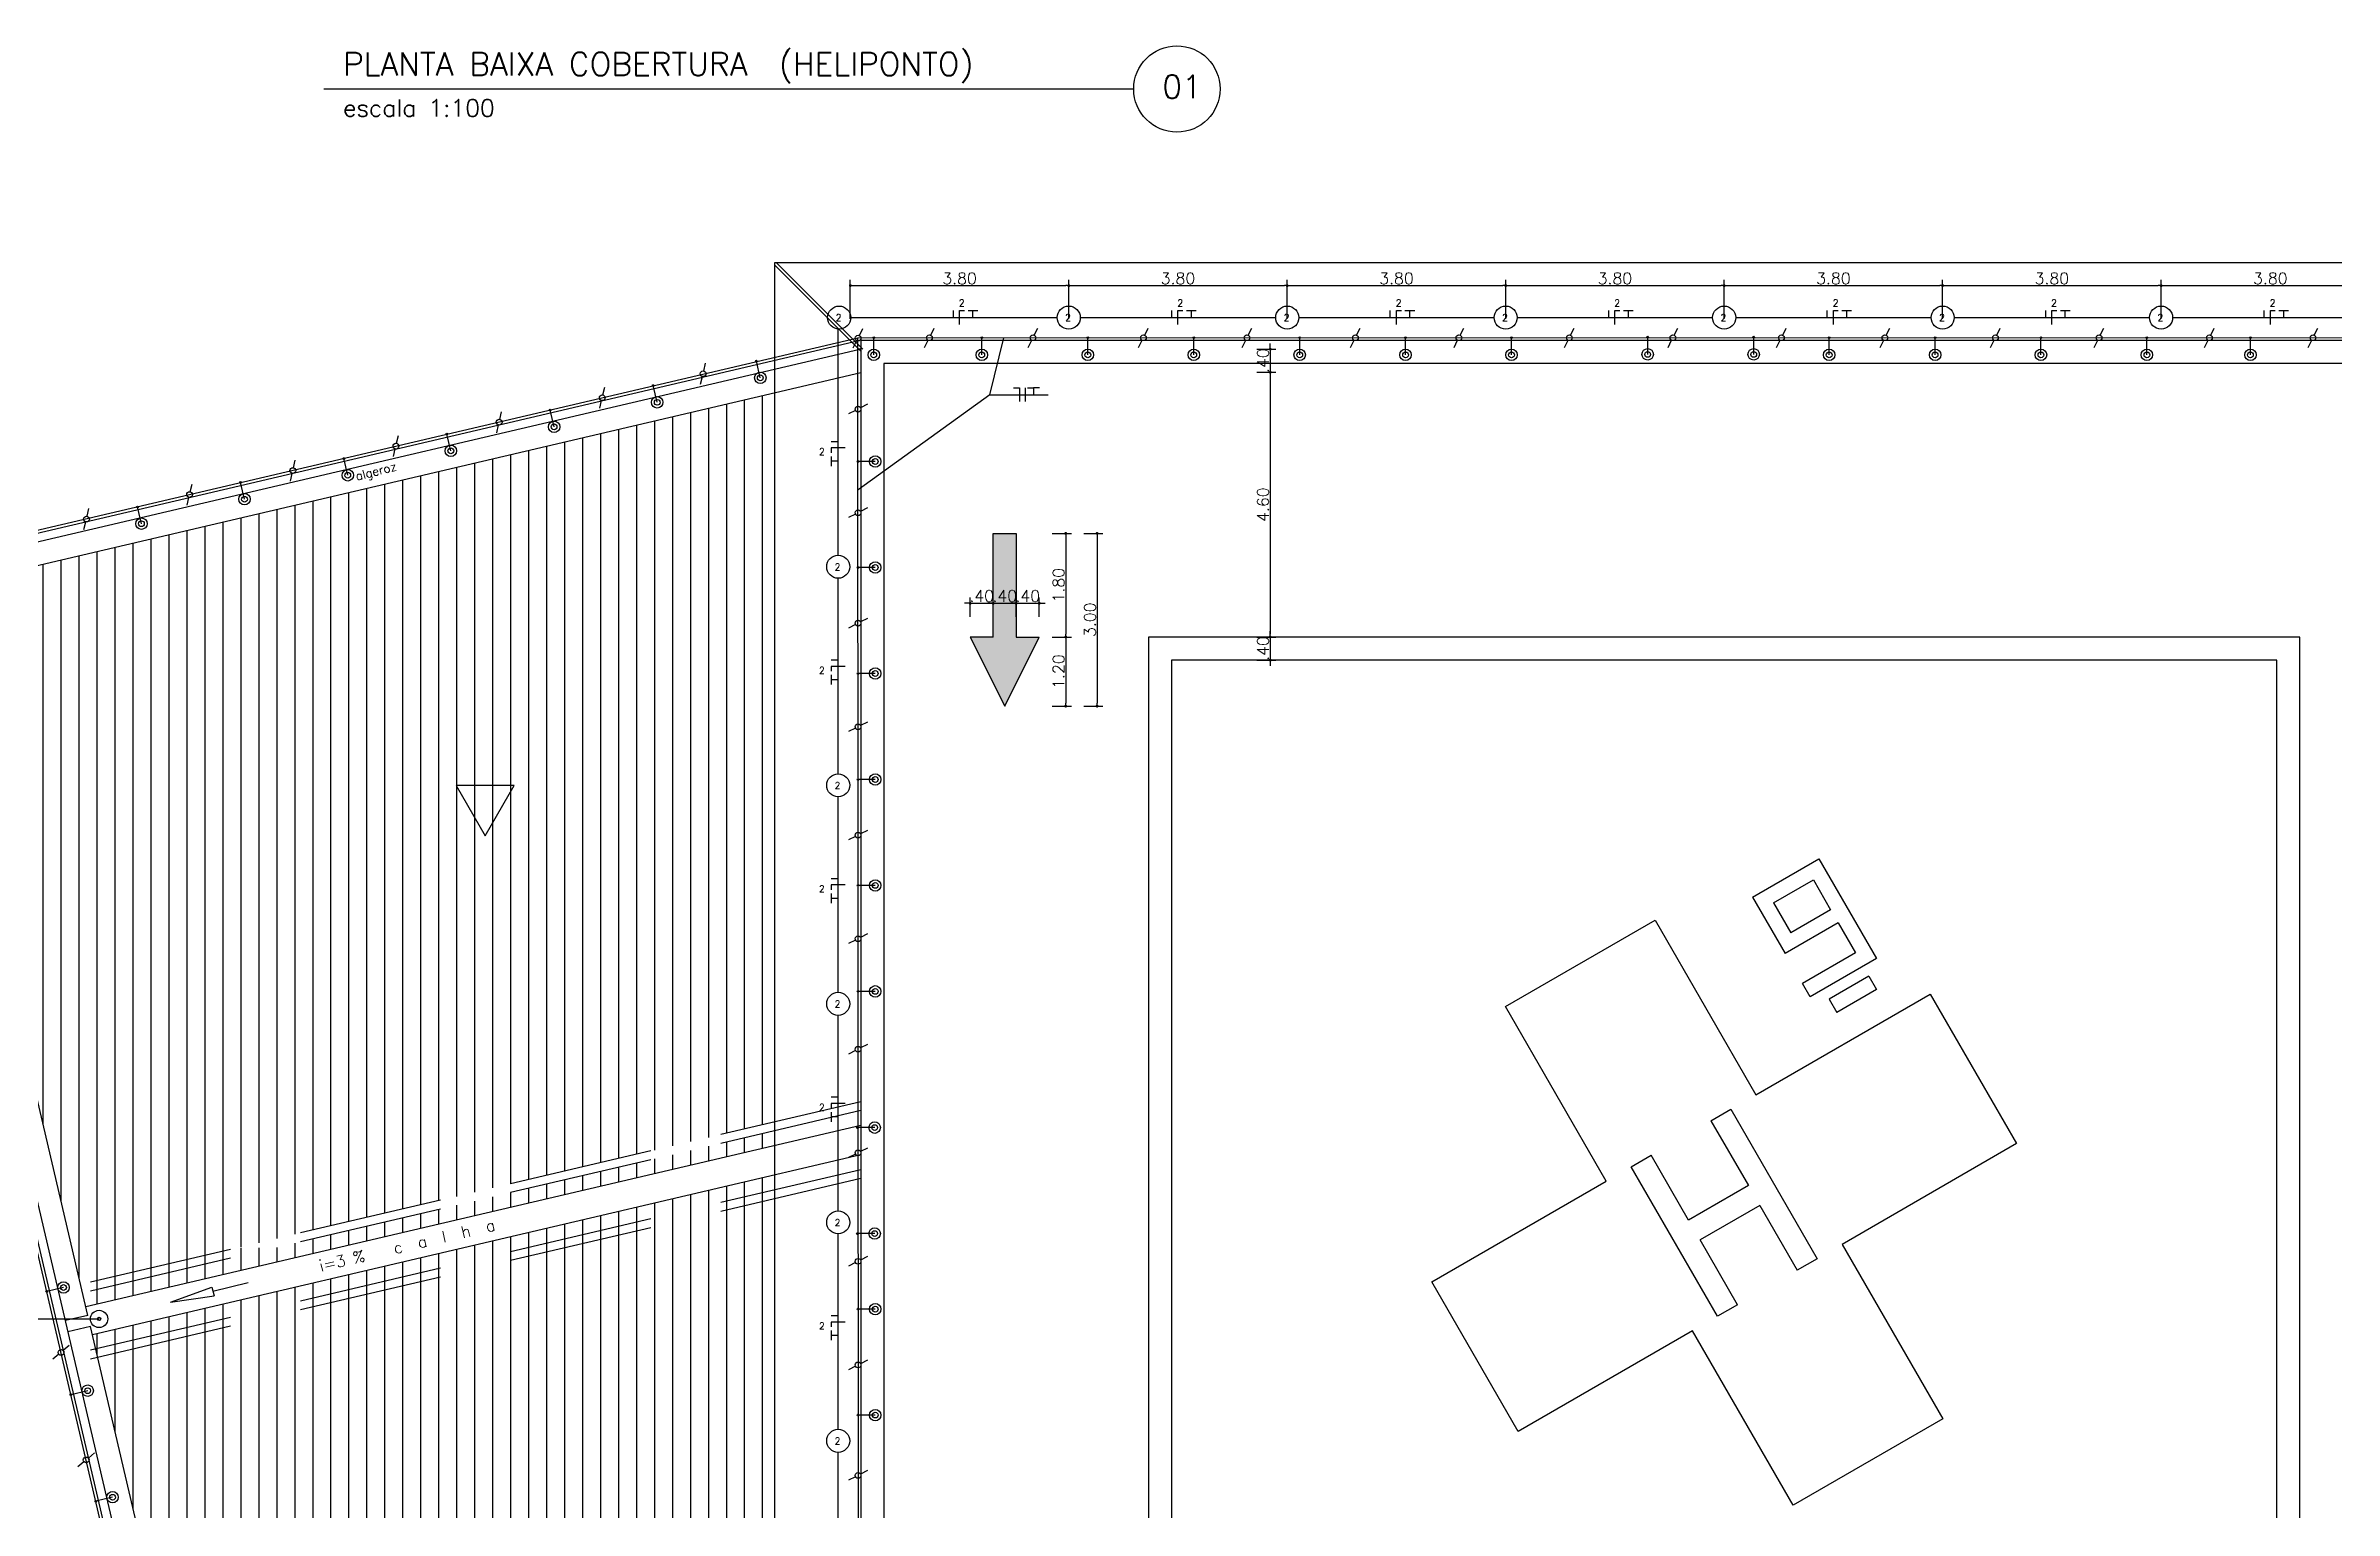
# Model space of a CAD drawing. Header units: millimetres. Extents: x 682 to 1119, y 341 to 434.
# Drawn here: x 819.82 to 859.58, y 356.95 to 382.39 of the extents above; entities that cross this region are included whole.
import ezdxf
from ezdxf.enums import TextEntityAlignment as Align

# ---------------------------------------------------------------- set-up
doc = ezdxf.new("R2010")
doc.units = ezdxf.units.MM
doc.linetypes.add('DASHED', pattern=[0.75, 0.5, -0.25])
for name, color, linetype in [('02', 2, 'Continuous'), ('04', 4, 'Continuous'), ('AR-ALVENARIA_EM_VISTA-001-C', 1, 'Continuous'), ('AR-ALVENARIA_EM_VISTA-002-C', 2, 'Continuous'), ('AR-ALVENARIA_EM_VISTA-004-C', 4, 'Continuous'), ('AR-COBERTURA_EM_VISTA-002-C', 2, 'Continuous'), ('AR-COTAS-001-C', 1, 'Continuous'), ('AR-INDICAÇÕES_GRÁFICAS-002-C', 2, 'Continuous'), ('AR-PISO_EM_PLANTA-001-C', 1, 'Continuous'), ('AR-TEXTOS_ALTURA_3_0MM-003C', 3, 'Continuous'), ('AR-TEXTOS_ALTURA_4_0MM-004-C', 4, 'Continuous'), ('AR-TEXTOS_ALTURA_6_0MM-005-C', 5, 'Continuous'), ('FIAC2', 1, 'Continuous'), ('hatch', 253, 'Continuous'), ('Linha fina', 8, 'Continuous'), ('Pena_1', 1, 'Continuous'), ('PENA_2', 2, 'Continuous'), ('PENA_4', 4, 'Continuous'), ('TEXTO', 2, 'Continuous')]:
    doc.layers.add(name, color=color, linetype=linetype)
for name, color, linetype, lineweight in [('AR-UNIDADE_TEXTO-002', 2, 'Continuous', 20), ('AR-UNIDADE_TEXTO_002', 2, 'Continuous', 20), ('REG60-100', 2, 'Continuous', 20)]:
    doc.layers.add(name, color=color, linetype=linetype, lineweight=lineweight)
doc.styles.add('R80', font='simplex.shx', dxfattribs={"height": 0.1})
doc.styles.add('REGUA60', font='simplex.shx')
doc.styles.add('REGUA80', font='simplex.shx')
doc.styles.add('ROMANS', font='romans')
doc.styles.add('T20', font='simplex.shx', dxfattribs={"height": 0.2})
doc.styles.add('T50', font='simplex.shx', dxfattribs={"height": 0.5})
doc.dimstyles.new('ISO-25_WS', dxfattribs={"dimscale": 0.282828, "dimtxt": 0.8, "dimasz": 2, "dimexe": 0.1, "dimexo": 0.625, "dimgap": 0.325, "dimtad": 1, "dimzin": 4, "dimdsep": 46, "dimtxsty": 'Standard', "dimsah": 1, "dimcen": 2.5, "dimadec": 0, "dimazin": 0, "dimtfac": 1, "dimtdec": 0, "dimtmove": 2, "dimatfit": 3, "dimfxl": 1, "dimtolj": 1, "dimtzin": 0, "dimarcsym": 0})

# ---------------------------------------------------------------- blocks, each defined once
blk = doc.blocks.new('_DOT')
at = {"color": 0, "linetype": 'ByBlock'}
blk.add_line((-0.5, 0), (-1, 0), dxfattribs=at)
at = {"color": 0, "linetype": 'ByBlock', "const_width": 0.5}
blk.add_lwpolyline([(-0.25, 0, 1), (0.25, 0, 1)], format="xyb", close=True, dxfattribs=at)
blk = doc.blocks.new('*D251')
at = {"layer": 'AR-COTAS-001-C', "color": 1, "lineweight": -2}
for p, q in [((835.834, 372.706), (835.784, 372.706)), ((835.884, 372.472), (835.884, 372.806)), ((835.884, 372.706), (836.284, 372.706)), ((836.284, 372.472), (836.284, 372.806)), ((836.334, 372.706), (836.384, 372.706))]:
    blk.add_line(p, q, dxfattribs=at)
at = {"layer": 'DEFPOINTS', "color": 0}
for p in [(836.284, 372.706), (835.884, 372.372), (836.284, 372.372)]:
    blk.add_point(p, dxfattribs=at)
at = {"layer": 'AR-COTAS-001-C', "color": 1, "lineweight": -2, "xscale": 0.05, "yscale": 0.05, "zscale": 0.05}
blk.add_blockref('_DOT', (835.884, 372.706), dxfattribs=at)
at = {"layer": 'AR-COTAS-001-C', "color": 1, "lineweight": -2, "xscale": 0.05, "yscale": 0.05, "zscale": 0.05, "rotation": 180}
blk.add_blockref('_DOT', (836.284, 372.706), dxfattribs=at)
at = {"layer": 'AR-COTAS-001-C', "color": 3, "insert": (836.084, 372.831), "char_height": 0.2, "attachment_point": 5, "style": 'ROMANS'}
blk.add_mtext('\\A1;.40', dxfattribs=at)
blk = doc.blocks.new('*D252')
at = {"layer": 'AR-COTAS-001-C', "color": 1, "lineweight": -2}
for p, q in [((836.234, 372.706), (836.184, 372.706)), ((836.284, 372.472), (836.284, 372.806)), ((836.284, 372.706), (836.684, 372.706)), ((836.684, 372.472), (836.684, 372.806)), ((836.734, 372.706), (836.784, 372.706))]:
    blk.add_line(p, q, dxfattribs=at)
at = {"layer": 'DEFPOINTS', "color": 0}
for p in [(836.684, 372.706), (836.284, 372.372), (836.684, 372.372)]:
    blk.add_point(p, dxfattribs=at)
at = {"layer": 'AR-COTAS-001-C', "color": 1, "lineweight": -2, "xscale": 0.05, "yscale": 0.05, "zscale": 0.05}
blk.add_blockref('_DOT', (836.284, 372.706), dxfattribs=at)
at = {"layer": 'AR-COTAS-001-C', "color": 1, "lineweight": -2, "xscale": 0.05, "yscale": 0.05, "zscale": 0.05, "rotation": 180}
blk.add_blockref('_DOT', (836.684, 372.706), dxfattribs=at)
at = {"layer": 'AR-COTAS-001-C', "color": 3, "insert": (836.484, 372.831), "char_height": 0.2, "attachment_point": 5, "style": 'ROMANS'}
blk.add_mtext('\\A1;.40', dxfattribs=at)
blk = doc.blocks.new('*D253')
at = {"layer": 'AR-COTAS-001-C', "color": 1, "lineweight": -2}
for p, q in [((833.801, 377.648), (833.801, 378.323)), ((833.851, 378.223), (837.546, 378.223)), ((837.596, 377.648), (837.596, 378.323))]:
    blk.add_line(p, q, dxfattribs=at)
at = {"layer": 'DEFPOINTS', "color": 0}
for p in [(837.596, 378.223), (833.801, 377.548), (837.596, 377.548)]:
    blk.add_point(p, dxfattribs=at)
at = {"layer": 'AR-COTAS-001-C', "color": 1, "lineweight": -2, "xscale": 0.05, "yscale": 0.05, "zscale": 0.05, "rotation": 180}
blk.add_blockref('_DOT', (833.801, 378.223), dxfattribs=at)
at = {"layer": 'AR-COTAS-001-C', "color": 1, "lineweight": -2, "xscale": 0.05, "yscale": 0.05, "zscale": 0.05}
blk.add_blockref('_DOT', (837.596, 378.223), dxfattribs=at)
at = {"layer": 'AR-COTAS-001-C', "color": 3, "insert": (835.699, 378.348), "char_height": 0.2, "attachment_point": 5, "style": 'ROMANS'}
blk.add_mtext('\\A1;3.80', dxfattribs=at)
blk = doc.blocks.new('INDUNI1')
at = {"color": 0, "style": 'REGUA80', "flags": 8}
blk.add_attdef('NOME2', text='', height=1.8, dxfattribs=at).set_placement((0, -3.53), align=Align.CENTER)
at = {"layer": 'AR-UNIDADE_TEXTO_002', "style": 'REGUA60', "width": 1.2}
blk.add_attdef('AREA', text='', height=1.2, dxfattribs=at).set_placement((0, -5.8), align=Align.CENTER)
at = {"layer": 'AR-UNIDADE_TEXTO_002', "style": 'REGUA60', "width": 1.2, "flags": 8}
for tag, p in [('REVPAR', (0, -9.97)), ('PISO', (0, -7.94)), ('PEDIR', (0, -12.07))]:
    blk.add_attdef(tag, text='', height=1.2, dxfattribs=at).set_placement(p, align=Align.CENTER)
at = {"layer": 'REG60-100', "color": 0, "style": 'REGUA80', "flags": 8}
blk.add_attdef('NOME1', text='', height=1.8, dxfattribs=at).set_placement((0, -0.55), align=Align.CENTER)
blk = doc.blocks.new('*D260')
at = {"layer": 'AR-COTAS-001-C', "color": 1, "lineweight": -2}
for p, q in [((852.78, 377.648), (852.78, 378.323)), ((852.83, 378.223), (856.526, 378.223)), ((856.576, 377.748), (856.576, 378.323))]:
    blk.add_line(p, q, dxfattribs=at)
at = {"layer": 'DEFPOINTS', "color": 0}
for p in [(856.576, 378.223), (852.78, 377.548), (856.576, 377.648)]:
    blk.add_point(p, dxfattribs=at)
at = {"layer": 'AR-COTAS-001-C', "color": 1, "lineweight": -2, "xscale": 0.05, "yscale": 0.05, "zscale": 0.05, "rotation": 180}
blk.add_blockref('_DOT', (852.78, 378.223), dxfattribs=at)
at = {"layer": 'AR-COTAS-001-C', "color": 1, "lineweight": -2, "xscale": 0.05, "yscale": 0.05, "zscale": 0.05}
blk.add_blockref('_DOT', (856.576, 378.223), dxfattribs=at)
at = {"layer": 'AR-COTAS-001-C', "color": 3, "insert": (854.678, 378.348), "char_height": 0.2, "attachment_point": 5, "style": 'ROMANS'}
blk.add_mtext('\\A1;3.80', dxfattribs=at)
blk = doc.blocks.new('*D262')
at = {"layer": 'AR-COTAS-001-C', "color": 1, "lineweight": -2}
for p, q in [((837.856, 373.919), (838.189, 373.919)), ((838.089, 373.869), (838.089, 370.969)), ((837.856, 370.919), (838.189, 370.919))]:
    blk.add_line(p, q, dxfattribs=at)
at = {"layer": 'DEFPOINTS', "color": 0}
for p in [(837.756, 373.919), (837.756, 370.919), (838.089, 370.919)]:
    blk.add_point(p, dxfattribs=at)
at = {"layer": 'AR-COTAS-001-C', "color": 1, "lineweight": -2, "xscale": 0.05, "yscale": 0.05, "zscale": 0.05}
for p, rotation in [((838.089, 373.919), 90), ((838.089, 370.919), 270)]:
    blk.add_blockref('_DOT', p, dxfattribs=dict(at, rotation=rotation))
at = {"layer": 'AR-COTAS-001-C', "color": 3, "insert": (837.964, 372.419), "char_height": 0.2, "attachment_point": 5, "rotation": 90, "style": 'ROMANS'}
blk.add_mtext('\\A1;3.00', dxfattribs=at)
blk = doc.blocks.new('*D263')
at = {"layer": 'AR-COTAS-001-C', "color": 1, "lineweight": -2}
for p, q in [((837.31, 373.919), (837.644, 373.919)), ((837.544, 373.869), (837.544, 372.169)), ((837.31, 372.119), (837.644, 372.119))]:
    blk.add_line(p, q, dxfattribs=at)
at = {"layer": 'DEFPOINTS', "color": 0}
for p in [(837.21, 373.919), (837.21, 372.119), (837.544, 372.119)]:
    blk.add_point(p, dxfattribs=at)
at = {"layer": 'AR-COTAS-001-C', "color": 1, "lineweight": -2, "xscale": 0.05, "yscale": 0.05, "zscale": 0.05}
for p, rotation in [((837.544, 373.919), 90), ((837.544, 372.119), 270)]:
    blk.add_blockref('_DOT', p, dxfattribs=dict(at, rotation=rotation))
at = {"layer": 'AR-COTAS-001-C', "color": 3, "insert": (837.419, 373.019), "char_height": 0.2, "attachment_point": 5, "rotation": 90, "style": 'ROMANS'}
blk.add_mtext('\\A1;1.80', dxfattribs=at)
blk = doc.blocks.new('*D266')
at = {"layer": 'AR-COTAS-001-C', "color": 1, "lineweight": -2}
for p, q in [((836.634, 372.706), (836.584, 372.706)), ((836.684, 372.472), (836.684, 372.806)), ((836.684, 372.706), (837.084, 372.706)), ((837.084, 372.472), (837.084, 372.806)), ((837.134, 372.706), (837.184, 372.706))]:
    blk.add_line(p, q, dxfattribs=at)
at = {"layer": 'DEFPOINTS', "color": 0}
for p in [(837.084, 372.706), (836.684, 372.372), (837.084, 372.372)]:
    blk.add_point(p, dxfattribs=at)
at = {"layer": 'AR-COTAS-001-C', "color": 1, "lineweight": -2, "xscale": 0.05, "yscale": 0.05, "zscale": 0.05}
blk.add_blockref('_DOT', (836.684, 372.706), dxfattribs=at)
at = {"layer": 'AR-COTAS-001-C', "color": 1, "lineweight": -2, "xscale": 0.05, "yscale": 0.05, "zscale": 0.05, "rotation": 180}
blk.add_blockref('_DOT', (837.084, 372.706), dxfattribs=at)
at = {"layer": 'AR-COTAS-001-C', "color": 3, "insert": (836.884, 372.831), "char_height": 0.2, "attachment_point": 5, "style": 'ROMANS'}
blk.add_mtext('\\A1;.40', dxfattribs=at)
blk = doc.blocks.new('*D261')
at = {"layer": 'AR-COTAS-001-C', "color": 1, "lineweight": -2}
for p, q in [((840.863, 376.719), (841.197, 376.719)), ((841.097, 376.669), (841.097, 372.169)), ((840.863, 372.119), (841.197, 372.119))]:
    blk.add_line(p, q, dxfattribs=at)
at = {"layer": 'DEFPOINTS', "color": 0}
for p in [(840.763, 376.719), (840.763, 372.119), (841.097, 372.119)]:
    blk.add_point(p, dxfattribs=at)
at = {"layer": 'AR-COTAS-001-C', "color": 1, "lineweight": -2, "xscale": 0.05, "yscale": 0.05, "zscale": 0.05}
for p, rotation in [((841.097, 376.719), 90), ((841.097, 372.119), 270)]:
    blk.add_blockref('_DOT', p, dxfattribs=dict(at, rotation=rotation))
at = {"layer": 'AR-COTAS-001-C', "color": 3, "insert": (840.972, 374.419), "char_height": 0.2, "attachment_point": 5, "rotation": 90, "style": 'ROMANS'}
blk.add_mtext('\\A1;4.60', dxfattribs=at)
blk = doc.blocks.new('*D264')
at = {"layer": 'AR-COTAS-001-C', "color": 1, "lineweight": -2}
for p, q in [((841.097, 372.169), (841.097, 372.219)), ((840.863, 372.119), (841.197, 372.119)), ((841.097, 372.119), (841.097, 371.719)), ((840.863, 371.719), (841.197, 371.719)), ((841.097, 371.669), (841.097, 371.619))]:
    blk.add_line(p, q, dxfattribs=at)
at = {"layer": 'DEFPOINTS', "color": 0}
for p in [(840.763, 372.119), (840.763, 371.719), (841.097, 371.719)]:
    blk.add_point(p, dxfattribs=at)
at = {"layer": 'AR-COTAS-001-C', "color": 1, "lineweight": -2, "xscale": 0.05, "yscale": 0.05, "zscale": 0.05}
for p, rotation in [((841.097, 372.119), 270), ((841.097, 371.719), 90)]:
    blk.add_blockref('_DOT', p, dxfattribs=dict(at, rotation=rotation))
at = {"layer": 'AR-COTAS-001-C', "color": 3, "insert": (840.972, 371.919), "char_height": 0.2, "attachment_point": 5, "rotation": 90, "style": 'ROMANS'}
blk.add_mtext('\\A1;.40', dxfattribs=at)
blk = doc.blocks.new('*D265')
at = {"layer": 'AR-COTAS-001-C', "color": 1, "lineweight": -2}
for p, q in [((837.31, 372.119), (837.644, 372.119)), ((837.544, 372.069), (837.544, 370.969)), ((837.31, 370.919), (837.644, 370.919))]:
    blk.add_line(p, q, dxfattribs=at)
at = {"layer": 'DEFPOINTS', "color": 0}
for p in [(837.21, 372.119), (837.21, 370.919), (837.544, 370.919)]:
    blk.add_point(p, dxfattribs=at)
at = {"layer": 'AR-COTAS-001-C', "color": 1, "lineweight": -2, "xscale": 0.05, "yscale": 0.05, "zscale": 0.05}
for p, rotation in [((837.544, 372.119), 90), ((837.544, 370.919), 270)]:
    blk.add_blockref('_DOT', p, dxfattribs=dict(at, rotation=rotation))
at = {"layer": 'AR-COTAS-001-C', "color": 3, "insert": (837.419, 371.519), "char_height": 0.2, "attachment_point": 5, "rotation": 90, "style": 'ROMANS'}
blk.add_mtext('\\A1;1.20', dxfattribs=at)
blk = doc.blocks.new('*D267')
at = {"layer": 'AR-COTAS-001-C', "color": 1, "lineweight": -2}
for p, q in [((841.392, 377.648), (841.392, 378.323)), ((841.442, 378.223), (845.138, 378.223)), ((845.188, 377.648), (845.188, 378.323))]:
    blk.add_line(p, q, dxfattribs=at)
at = {"layer": 'DEFPOINTS', "color": 0}
for p in [(845.188, 378.223), (841.392, 377.548), (845.188, 377.548)]:
    blk.add_point(p, dxfattribs=at)
at = {"layer": 'AR-COTAS-001-C', "color": 1, "lineweight": -2, "xscale": 0.05, "yscale": 0.05, "zscale": 0.05, "rotation": 180}
blk.add_blockref('_DOT', (841.392, 378.223), dxfattribs=at)
at = {"layer": 'AR-COTAS-001-C', "color": 1, "lineweight": -2, "xscale": 0.05, "yscale": 0.05, "zscale": 0.05}
blk.add_blockref('_DOT', (845.188, 378.223), dxfattribs=at)
at = {"layer": 'AR-COTAS-001-C', "color": 3, "insert": (843.29, 378.348), "char_height": 0.2, "attachment_point": 5, "style": 'ROMANS'}
blk.add_mtext('\\A1;3.80', dxfattribs=at)
blk = doc.blocks.new('*D268')
at = {"layer": 'AR-COTAS-001-C', "color": 1, "lineweight": -2}
for p, q in [((840.863, 377.119), (841.197, 377.119)), ((841.097, 377.169), (841.097, 377.219)), ((841.097, 377.119), (841.097, 376.719)), ((840.863, 376.719), (841.197, 376.719)), ((841.097, 376.669), (841.097, 376.619))]:
    blk.add_line(p, q, dxfattribs=at)
at = {"layer": 'DEFPOINTS', "color": 0}
for p in [(840.763, 377.119), (840.763, 376.719), (841.097, 376.719)]:
    blk.add_point(p, dxfattribs=at)
at = {"layer": 'AR-COTAS-001-C', "color": 1, "lineweight": -2, "xscale": 0.05, "yscale": 0.05, "zscale": 0.05}
for p, rotation in [((841.097, 377.119), 270), ((841.097, 376.719), 90)]:
    blk.add_blockref('_DOT', p, dxfattribs=dict(at, rotation=rotation))
at = {"layer": 'AR-COTAS-001-C', "color": 3, "insert": (840.972, 376.919), "char_height": 0.2, "attachment_point": 5, "rotation": 90, "style": 'ROMANS'}
blk.add_mtext('\\A1;.40', dxfattribs=at)
blk = doc.blocks.new('*D269')
at = {"layer": 'AR-COTAS-001-C', "color": 1, "lineweight": -2}
for p, q in [((837.596, 377.648), (837.596, 378.323)), ((837.646, 378.223), (841.342, 378.223)), ((841.392, 377.648), (841.392, 378.323))]:
    blk.add_line(p, q, dxfattribs=at)
at = {"layer": 'DEFPOINTS', "color": 0}
for p in [(841.392, 378.223), (837.596, 377.548), (841.392, 377.548)]:
    blk.add_point(p, dxfattribs=at)
at = {"layer": 'AR-COTAS-001-C', "color": 1, "lineweight": -2, "xscale": 0.05, "yscale": 0.05, "zscale": 0.05, "rotation": 180}
blk.add_blockref('_DOT', (837.596, 378.223), dxfattribs=at)
at = {"layer": 'AR-COTAS-001-C', "color": 1, "lineweight": -2, "xscale": 0.05, "yscale": 0.05, "zscale": 0.05}
blk.add_blockref('_DOT', (841.392, 378.223), dxfattribs=at)
at = {"layer": 'AR-COTAS-001-C', "color": 3, "insert": (839.494, 378.348), "char_height": 0.2, "attachment_point": 5, "style": 'ROMANS'}
blk.add_mtext('\\A1;3.80', dxfattribs=at)
blk = doc.blocks.new('*D270')
at = {"layer": 'AR-COTAS-001-C', "color": 1, "lineweight": -2}
for p, q in [((848.984, 377.648), (848.984, 378.323)), ((849.034, 378.223), (852.73, 378.223)), ((852.78, 377.648), (852.78, 378.323))]:
    blk.add_line(p, q, dxfattribs=at)
at = {"layer": 'DEFPOINTS', "color": 0}
for p in [(852.78, 378.223), (848.984, 377.548), (852.78, 377.548)]:
    blk.add_point(p, dxfattribs=at)
at = {"layer": 'AR-COTAS-001-C', "color": 1, "lineweight": -2, "xscale": 0.05, "yscale": 0.05, "zscale": 0.05, "rotation": 180}
blk.add_blockref('_DOT', (848.984, 378.223), dxfattribs=at)
at = {"layer": 'AR-COTAS-001-C', "color": 1, "lineweight": -2, "xscale": 0.05, "yscale": 0.05, "zscale": 0.05}
blk.add_blockref('_DOT', (852.78, 378.223), dxfattribs=at)
at = {"layer": 'AR-COTAS-001-C', "color": 3, "insert": (850.882, 378.348), "char_height": 0.2, "attachment_point": 5, "style": 'ROMANS'}
blk.add_mtext('\\A1;3.80', dxfattribs=at)
blk = doc.blocks.new('*D271')
at = {"layer": 'AR-COTAS-001-C', "color": 1, "lineweight": -2}
for p, q in [((845.188, 377.648), (845.188, 378.323)), ((845.238, 378.223), (848.934, 378.223)), ((848.984, 377.648), (848.984, 378.323))]:
    blk.add_line(p, q, dxfattribs=at)
at = {"layer": 'DEFPOINTS', "color": 0}
for p in [(848.984, 378.223), (845.188, 377.548), (848.984, 377.548)]:
    blk.add_point(p, dxfattribs=at)
at = {"layer": 'AR-COTAS-001-C', "color": 1, "lineweight": -2, "xscale": 0.05, "yscale": 0.05, "zscale": 0.05, "rotation": 180}
blk.add_blockref('_DOT', (845.188, 378.223), dxfattribs=at)
at = {"layer": 'AR-COTAS-001-C', "color": 1, "lineweight": -2, "xscale": 0.05, "yscale": 0.05, "zscale": 0.05}
blk.add_blockref('_DOT', (848.984, 378.223), dxfattribs=at)
at = {"layer": 'AR-COTAS-001-C', "color": 3, "insert": (847.086, 378.348), "char_height": 0.2, "attachment_point": 5, "style": 'ROMANS'}
blk.add_mtext('\\A1;3.80', dxfattribs=at)
blk = doc.blocks.new('*D276')
at = {"layer": 'AR-COTAS-001-C', "color": 1, "lineweight": -2}
for p, q in [((856.576, 377.648), (856.576, 378.323)), ((856.626, 378.223), (860.322, 378.223)), ((860.372, 377.748), (860.372, 378.323))]:
    blk.add_line(p, q, dxfattribs=at)
at = {"layer": 'DEFPOINTS', "color": 0}
for p in [(860.372, 378.223), (856.576, 377.548), (860.372, 377.648)]:
    blk.add_point(p, dxfattribs=at)
at = {"layer": 'AR-COTAS-001-C', "color": 1, "lineweight": -2, "xscale": 0.05, "yscale": 0.05, "zscale": 0.05, "rotation": 180}
blk.add_blockref('_DOT', (856.576, 378.223), dxfattribs=at)
at = {"layer": 'AR-COTAS-001-C', "color": 1, "lineweight": -2, "xscale": 0.05, "yscale": 0.05, "zscale": 0.05}
blk.add_blockref('_DOT', (860.372, 378.223), dxfattribs=at)
at = {"layer": 'AR-COTAS-001-C', "color": 3, "insert": (858.474, 378.348), "char_height": 0.2, "attachment_point": 5, "style": 'ROMANS'}
blk.add_mtext('\\A1;3.80', dxfattribs=at)

msp = doc.modelspace()

# ---------------------------------------------------------------- hatches: boundary and pattern name
at = {"layer": 'AR-COBERTURA_EM_VISTA-002-C', "linetype": 'ByBlock', "ltscale": 5}
h = msp.add_hatch(dxfattribs=at)
h.set_pattern_fill('ANSI31', color=1, scale=2.5, angle=45, style=0)
h.set_pattern_definition([(90, (435.4025, 385.5705), (-0.3125, 6e-17), [])])
h.paths.add_polyline_path([(832.484, 363.285), (832.484, 363.542), (823.794, 361.507), (824.891, 361.507)])
h.paths.add_polyline_path([(832.484, 362.361), (832.484, 362.515), (828.179, 361.507), (828.837, 361.507)], flags=17)
h.paths.add_polyline_path([(832.484, 362.515), (832.484, 362.772), (827.083, 361.507), (828.179, 361.507)])
h.paths.add_polyline_path([(832.484, 361.507), (832.484, 362.361), (828.837, 361.507)], flags=16)
h.paths.add_polyline_path([(831.381, 374.264), (831.381, 374.974), (831.681, 374.974), (831.681, 374.264)], flags=24)
h.paths.add_polyline_path([(831.381, 349.264), (831.381, 349.974), (831.681, 349.974), (831.681, 349.264)], flags=24)
h.paths.add_polyline_path([(831.381, 361.669), (831.381, 362.569), (831.681, 362.569), (831.681, 361.669)], flags=25)
h.paths.add_polyline_path([(830.488, 361.669), (830.488, 362.569), (830.788, 362.569), (830.788, 361.669)], flags=25)
h.paths.add_polyline_path([(829.464, 361.669), (829.464, 362.569), (829.764, 362.569), (829.764, 361.669)], flags=25)
h.paths.add_polyline_path([(823.554, 347.519), (832.484, 347.519), (832.484, 361.507), (828.837, 361.507), (820.723, 359.606)])
h.paths.add_polyline_path([(820.632, 359.996), (820.689, 359.752), (828.179, 361.507), (827.083, 361.507)])
h.paths.add_polyline_path([(820.689, 359.752), (820.723, 359.606), (828.837, 361.507), (828.179, 361.507)])
h.paths.add_polyline_path([(817.615, 372.879), (820.278, 361.507), (823.137, 361.507), (832.484, 363.696), (832.484, 376.362)])
h.paths.add_polyline_path([(820.278, 361.507), (820.427, 360.872), (823.137, 361.507)])
h.paths.add_polyline_path([(820.461, 360.726), (820.518, 360.483), (824.891, 361.507), (823.794, 361.507)])
h.paths.add_polyline_path([(820.427, 360.872), (820.461, 360.726), (823.794, 361.507), (823.137, 361.507)])
at = {"layer": 'hatch', "linetype": 'ByBlock', "ltscale": 5}
msp.add_hatch(color=256, dxfattribs=at).paths.add_polyline_path([(836.684, 373.919), (836.284, 373.919), (836.284, 372.119), (835.884, 372.119), (836.484, 370.919), (837.084, 372.119), (836.684, 372.119)])

# ---------------------------------------------------------------- linework, layer by layer
at = {"color": 4, "linetype": 'Continuous'}
for p, q in [((833.59, 373.54), (833.59, 377.469)), ((833.807, 377.668), (837.396, 377.668)), ((837.796, 377.668), (841.192, 377.668)), ((841.592, 377.668), (844.988, 377.668)), ((845.388, 377.668), (848.784, 377.668)), ((849.184, 377.668), (852.58, 377.668)), ((852.98, 377.668), (856.376, 377.668)), ((856.776, 377.668), (860.172, 377.668)), ((816.893, 373.327), (833.934, 377.319)), ((875.921, 377.303), (833.934, 377.319)), ((833.946, 346.919), (833.934, 377.319)), ((834.208, 377.02), (834.208, 377.319)), ((836.085, 377.02), (836.085, 377.319)), ((837.927, 377.02), (837.927, 377.319)), ((839.768, 377.02), (839.768, 377.319)), ((841.609, 377.02), (841.609, 377.319)), ((843.448, 377.02), (843.448, 377.319)), ((845.289, 377.02), (845.289, 377.319)), ((847.655, 377.029), (847.655, 377.328)), ((849.497, 377.029), (849.497, 377.328)), ((850.808, 377.02), (850.808, 377.319)), ((852.649, 377.02), (852.649, 377.319)), ((854.488, 377.02), (854.488, 377.319)), ((856.329, 377.02), (856.329, 377.319)), ((858.128, 377.02), (858.128, 377.319)), ((832.237, 376.621), (832.168, 376.912)), ((830.446, 376.196), (830.377, 376.487)), ((828.654, 375.771), (828.585, 376.062)), ((826.86, 375.354), (826.791, 375.645)), ((825.069, 374.929), (825, 375.22)), ((834.234, 375.168), (833.934, 375.168)), ((823.275, 374.513), (823.206, 374.804)), ((821.484, 374.088), (821.415, 374.379)), ((823.08, 346.915), (816.893, 373.327)), ((833.59, 369.744), (833.59, 373.14)), ((834.234, 373.327), (833.934, 373.327)), ((834.234, 371.485), (833.934, 371.485)), ((834.234, 369.644), (833.934, 369.644)), ((833.59, 365.948), (833.59, 369.344)), ((834.234, 367.805), (833.934, 367.805)), ((834.234, 365.964), (833.934, 365.964)), ((833.59, 362.152), (833.59, 365.548)), ((834.224, 363.598), (833.925, 363.598)), ((833.59, 358.357), (833.59, 361.752)), ((834.224, 361.757), (833.925, 361.757)), ((820.13, 360.821), (819.839, 360.752)), ((834.234, 360.445), (833.934, 360.445)), ((820.55, 359.028), (820.259, 358.959)), ((834.234, 358.604), (833.934, 358.604)), ((833.59, 354.561), (833.59, 357.957)), ((820.983, 357.177), (820.692, 357.107))]:
    msp.add_line(p, q, dxfattribs=at)
for centre in [(847.655, 377.328), (849.497, 377.328), (834.208, 377.319), (836.085, 377.319), (837.927, 377.319), (839.768, 377.319), (841.609, 377.319), (843.448, 377.319), (845.289, 377.319), (850.808, 377.319), (852.649, 377.319), (854.488, 377.319), (856.329, 377.319), (858.128, 377.319), (832.168, 376.912), (830.377, 376.487), (828.585, 376.062), (826.791, 375.645), (825, 375.22), (833.934, 375.168), (823.206, 374.804), (821.415, 374.379), (833.934, 373.327), (833.934, 371.485), (833.934, 369.644), (833.934, 367.805), (833.934, 365.964), (833.925, 363.598), (833.925, 361.757), (819.839, 360.752), (833.934, 360.445), (820.259, 358.959), (833.934, 358.604), (820.692, 357.107)]:
    msp.add_circle(centre, 0.0147, dxfattribs=at)
at = {"layer": '02', "linetype": 'Continuous'}
for p, q in [((816.954, 373.289), (833.947, 377.269)), ((817.134, 373.177), (833.964, 377.119)), ((836.225, 376.325), (836.466, 377.318)), ((836.225, 376.325), (837.239, 376.325)), ((823.118, 346.969), (816.954, 373.289)), ((823.237, 347.119), (817.134, 373.177))]:
    msp.add_line(p, q, dxfattribs=at)
for points in [[(833.984, 346.969), (863.984, 346.969), (863.984, 377.269), (833.984, 377.269)], [(834.384, 347.369), (863.584, 347.369), (863.584, 376.869), (834.384, 376.869)]]:
    msp.add_lwpolyline(points, close=True, dxfattribs=at)
at = {"layer": '04', "linetype": 'Continuous'}
for p, q in [((833.959, 377.357), (834.02, 377.48)), ((835.197, 377.363), (835.259, 377.486)), ((836.997, 377.363), (837.059, 377.486)), ((838.916, 377.363), (838.977, 377.486)), ((840.716, 377.363), (840.777, 377.486)), ((842.598, 377.363), (842.659, 377.486)), ((844.398, 377.363), (844.459, 377.486)), ((846.316, 377.363), (846.377, 377.486)), ((848.116, 377.363), (848.177, 377.486)), ((850.001, 377.363), (850.062, 377.486)), ((851.801, 377.363), (851.862, 377.486)), ((853.719, 377.363), (853.78, 377.486)), ((855.519, 377.363), (855.58, 377.486)), ((857.437, 377.363), (857.498, 377.486)), ((859.237, 377.363), (859.298, 377.486)), ((833.853, 377.145), (833.914, 377.268)), ((835.092, 377.151), (835.153, 377.274)), ((836.892, 377.151), (836.953, 377.274)), ((838.81, 377.151), (838.871, 377.274)), ((840.61, 377.151), (840.671, 377.274)), ((842.492, 377.151), (842.553, 377.274)), ((844.292, 377.151), (844.353, 377.274)), ((846.21, 377.151), (846.271, 377.274)), ((848.01, 377.151), (848.071, 377.274)), ((849.895, 377.151), (849.956, 377.274)), ((851.695, 377.151), (851.756, 377.274)), ((853.613, 377.151), (853.674, 377.274)), ((855.413, 377.151), (855.474, 377.274)), ((857.331, 377.151), (857.393, 377.274)), ((859.131, 377.151), (859.193, 377.274)), ((831.2, 376.51), (831.231, 376.643)), ((831.254, 376.74), (831.285, 376.874)), ((829.448, 376.094), (829.48, 376.228)), ((829.502, 376.325), (829.534, 376.458)), ((834.102, 376.162), (833.98, 376.1)), ((827.657, 375.669), (827.688, 375.803)), ((827.711, 375.9), (827.742, 376.033)), ((833.89, 376.056), (833.768, 375.995)), ((825.863, 375.253), (825.894, 375.386)), ((825.917, 375.484), (825.948, 375.617)), ((824.072, 374.828), (824.103, 374.961)), ((824.072, 374.828), (824.103, 374.961)), ((824.126, 375.059), (824.157, 375.192)), ((824.126, 375.059), (824.157, 375.192)), ((822.332, 374.642), (822.363, 374.775)), ((820.54, 374.217), (820.572, 374.351)), ((822.278, 374.411), (822.309, 374.545)), ((833.89, 374.256), (833.768, 374.195)), ((834.102, 374.362), (833.98, 374.3)), ((820.486, 373.986), (820.518, 374.12)), ((833.89, 372.338), (833.768, 372.276)), ((834.102, 372.443), (833.98, 372.382)), ((834.102, 370.643), (833.98, 370.582)), ((833.89, 370.538), (833.768, 370.476)), ((833.89, 368.655), (833.768, 368.594)), ((834.102, 368.761), (833.98, 368.7)), ((833.89, 366.855), (833.768, 366.794)), ((834.102, 366.961), (833.98, 366.9)), ((834.102, 365.043), (833.98, 364.982)), ((833.89, 364.937), (833.768, 364.876)), ((833.89, 363.137), (833.768, 363.076)), ((834.102, 363.243), (833.98, 363.182)), ((833.89, 361.252), (833.768, 361.191)), ((834.102, 361.358), (833.98, 361.297)), ((820.048, 359.661), (819.943, 359.573)), ((820.23, 359.813), (820.125, 359.725)), ((833.89, 359.452), (833.768, 359.391)), ((834.102, 359.558), (833.98, 359.497)), ((820.668, 357.946), (820.562, 357.858)), ((820.486, 357.794), (820.381, 357.706)), ((833.89, 357.534), (833.768, 357.473)), ((834.102, 357.64), (833.98, 357.579))]:
    msp.add_line(p, q, dxfattribs=at)
for centre in [(833.936, 377.312), (835.175, 377.318), (836.975, 377.318), (838.893, 377.318), (840.693, 377.318), (842.576, 377.318), (844.376, 377.318), (846.294, 377.318), (848.094, 377.318), (849.978, 377.318), (851.778, 377.318), (853.697, 377.318), (855.497, 377.318), (857.415, 377.318), (859.215, 377.318), (834.208, 377.02), (836.085, 377.02), (837.927, 377.02), (839.768, 377.02), (841.609, 377.02), (843.448, 377.02), (845.289, 377.02), (847.655, 377.029), (849.497, 377.029), (850.808, 377.02), (852.649, 377.02), (854.488, 377.02), (856.329, 377.02), (858.128, 377.02), (831.242, 376.692), (832.237, 376.621), (829.491, 376.276), (830.446, 376.196), (827.7, 375.851), (828.654, 375.771), (833.935, 376.078), (825.906, 375.435), (826.86, 375.354), (824.114, 375.01), (824.114, 375.01), (825.069, 374.929), (834.234, 375.168), (822.32, 374.593), (823.275, 374.513), (820.529, 374.168), (833.935, 374.278), (821.484, 374.088), (834.234, 373.327), (833.935, 372.36), (834.234, 371.485), (833.935, 370.56), (834.234, 369.644), (833.935, 368.678), (834.234, 367.805), (833.935, 366.878), (834.234, 365.964), (833.935, 364.959), (834.224, 363.598), (833.935, 363.159), (834.224, 361.757), (833.935, 361.275), (820.13, 360.821), (834.234, 360.445), (820.087, 359.693), (833.935, 359.475), (820.55, 359.028), (834.234, 358.604), (820.524, 357.826), (833.935, 357.556), (820.983, 357.177)]:
    msp.add_circle(centre, 0.05, dxfattribs=at)
at = {"layer": '04'}
for centre in [(834.208, 377.02), (836.085, 377.02), (837.927, 377.02), (839.768, 377.02), (841.609, 377.02), (843.448, 377.02), (845.289, 377.02), (847.655, 377.029), (849.497, 377.029), (850.808, 377.02), (852.649, 377.02), (854.488, 377.02), (856.329, 377.02), (858.128, 377.02), (832.237, 376.621), (830.446, 376.196), (828.654, 375.771), (826.86, 375.354), (825.069, 374.929), (834.234, 375.168), (823.275, 374.513), (821.484, 374.088), (834.234, 373.327), (834.234, 371.485), (834.234, 369.644), (834.234, 367.805), (834.234, 365.964), (834.224, 363.598), (834.224, 361.757), (820.13, 360.821), (834.234, 360.445), (820.55, 359.028), (834.234, 358.604), (820.983, 357.177)]:
    msp.add_circle(centre, 0.0996, dxfattribs=at)
at = {"layer": 'AR-ALVENARIA_EM_VISTA-001-C', "linetype": 'Continuous'}
for p, q in [((832.484, 378.584), (833.984, 377.084)), ((832.52, 378.619), (834.02, 377.119))]:
    msp.add_line(p, q, dxfattribs=at)
at = {"layer": 'AR-ALVENARIA_EM_VISTA-001-C', "linetype": 'DASHED', "ltscale": 5}
for p, q in [((833.984, 364.048), (820.037, 360.781)), ((833.984, 363.893), (820.072, 360.635)), ((833.984, 362.866), (820.3, 359.661)), ((833.984, 362.712), (820.334, 359.515))]:
    msp.add_line(p, q, dxfattribs=at)
at = {"layer": 'AR-ALVENARIA_EM_VISTA-001-C', "linetype": 'Continuous'}
msp.add_lwpolyline([(870.307, 374.569), (865.484, 374.569), (865.484, 378.619), (832.484, 378.619), (832.484, 345.619), (865.484, 345.619), (865.484, 368.269), (870.307, 368.269)], dxfattribs=at)
at = {"layer": 'AR-ALVENARIA_EM_VISTA-002-C'}
for p, q in [((817.615, 372.879), (833.984, 376.713)), ((820.552, 360.337), (817.615, 372.879)), ((833.984, 363.637), (820.518, 360.483)), ((833.984, 363.123), (820.632, 359.996)), ((820.552, 360.337), (820.163, 360.245)), ((820.598, 360.142), (820.208, 360.051)), ((823.554, 347.519), (820.598, 360.142))]:
    msp.add_line(p, q, dxfattribs=at)
msp.add_circle((820.748, 360.274), 0.15, dxfattribs=at)
at = {"layer": 'AR-ALVENARIA_EM_VISTA-004-C', "linetype": 'ByBlock', "ltscale": 5}
msp.add_lwpolyline([(827.457, 368.668), (827.962, 369.543), (826.952, 369.543)], close=True, dxfattribs=at)
at = {"layer": 'AR-INDICAÇÕES_GRÁFICAS-002-C', "ltscale": 2}
msp.add_line((824.653, 381.639), (838.725, 381.639), dxfattribs=at)
msp.add_circle((839.475, 381.639), 0.75, dxfattribs=at)
at = {"layer": 'AR-PISO_EM_PLANTA-001-C', "linetype": 'Continuous'}
for p, q in [((836.284, 372.119), (836.284, 373.919)), ((836.284, 373.919), (836.684, 373.919)), ((836.684, 373.919), (836.684, 372.119)), ((835.884, 372.119), (836.484, 370.919)), ((836.284, 372.119), (835.884, 372.119)), ((836.484, 370.919), (837.084, 372.119)), ((836.684, 372.119), (837.084, 372.119)), ((845.185, 365.699), (847.783, 367.199)), ((847.783, 367.199), (849.533, 364.168)), ((849.533, 364.168), (852.564, 365.918)), ((852.564, 365.918), (854.064, 363.32)), ((846.935, 362.668), (845.185, 365.699)), ((848.754, 363.718), (849.1, 363.918)), ((849.1, 363.918), (850.6, 361.32)), ((848.754, 363.718), (849.404, 362.592)), ((847.368, 362.918), (847.715, 363.118)), ((848.365, 361.992), (847.715, 363.118)), ((854.064, 363.32), (851.033, 361.57)), ((843.904, 360.918), (846.935, 362.668)), ((848.868, 360.32), (847.368, 362.918)), ((849.404, 362.592), (848.365, 361.992)), ((849.604, 362.246), (848.565, 361.646)), ((849.604, 362.246), (850.254, 361.12)), ((849.215, 360.52), (848.565, 361.646)), ((851.033, 361.57), (852.783, 358.539)), ((850.6, 361.32), (850.254, 361.12)), ((845.404, 358.32), (843.904, 360.918)), ((849.215, 360.52), (848.868, 360.32)), ((848.435, 360.07), (845.404, 358.32)), ((850.185, 357.039), (848.435, 360.07)), ((852.783, 358.539), (850.185, 357.039))]:
    msp.add_line(p, q, dxfattribs=at)
at = {"layer": 'AR-PISO_EM_PLANTA-001-C', "linetype": 'ByBlock', "ltscale": 5}
for p, q in [((849.478, 367.6), (850.631, 368.266)), ((850.631, 368.266), (851.63, 366.536)), ((849.842, 367.503), (850.534, 367.902)), ((850.534, 367.902), (850.833, 367.383)), ((849.478, 367.6), (850.044, 366.62)), ((849.842, 367.503), (850.141, 366.984)), ((850.967, 367.152), (850.044, 366.62)), ((850.833, 367.383), (850.141, 366.984)), ((850.967, 367.152), (851.266, 366.633)), ((851.266, 366.633), (850.344, 366.101)), ((851.63, 366.536), (850.477, 365.87)), ((851.499, 366.23), (850.807, 365.83)), ((851.499, 366.23), (851.633, 365.999)), ((850.477, 365.87), (850.344, 366.101)), ((850.807, 365.83), (850.941, 365.599)), ((851.633, 365.999), (850.941, 365.599))]:
    msp.add_line(p, q, dxfattribs=at)
at = {"layer": 'AR-PISO_EM_PLANTA-001-C', "linetype": 'Continuous'}
for points in [[(838.984, 352.119), (858.984, 352.119), (858.984, 372.119), (838.984, 372.119)], [(839.384, 352.519), (858.584, 352.519), (858.584, 371.719), (839.384, 371.719)]]:
    msp.add_lwpolyline(points, close=True, dxfattribs=at)
at = {"layer": 'AR-TEXTOS_ALTURA_3_0MM-003C'}
for p, q in [((821.991, 360.565), (822.708, 360.824)), ((821.991, 360.565), (822.745, 360.677)), ((822.708, 360.824), (822.745, 360.677)), ((823.336, 360.904), (822.726, 360.75))]:
    msp.add_line(p, q, dxfattribs=at)
at = {"layer": 'FIAC2', "linetype": 'Continuous'}
for p, q in [((836.637, 376.449), (836.741, 376.449)), ((836.741, 376.449), (836.741, 376.209)), ((836.841, 376.449), (836.841, 376.209)), ((836.88, 376.449), (836.984, 376.449)), ((837.088, 376.449), (836.984, 376.449)), ((836.984, 376.449), (836.984, 376.329))]:
    msp.add_line(p, q, dxfattribs=at)
at = {"layer": 'Linha fina', "linetype": 'ByBlock', "ltscale": 5}
msp.add_line((833.984, 377.119), (833.952, 377.119), dxfattribs=at)
at = {"layer": 'Pena_1'}
msp.add_line((816.432, 360.274), (820.748, 360.274), dxfattribs=at)
msp.add_circle((820.748, 360.274), 0.0285, dxfattribs=at)
at = {"layer": 'PENA_2', "linetype": 'ByBlock', "ltscale": 5}
for p, q in [((835.591, 377.668), (835.591, 377.79)), ((835.699, 377.547), (835.699, 377.79)), ((835.699, 377.79), (835.783, 377.79)), ((835.846, 377.79), (836.016, 377.79)), ((835.931, 377.668), (835.931, 377.79)), ((839.387, 377.668), (839.387, 377.79)), ((839.494, 377.547), (839.494, 377.79)), ((839.494, 377.79), (839.579, 377.79)), ((839.642, 377.79), (839.812, 377.79)), ((839.727, 377.668), (839.727, 377.79)), ((843.183, 377.668), (843.183, 377.79)), ((843.29, 377.547), (843.29, 377.79)), ((843.29, 377.79), (843.375, 377.79)), ((843.438, 377.79), (843.608, 377.79)), ((843.523, 377.668), (843.523, 377.79)), ((846.979, 377.668), (846.979, 377.79)), ((847.086, 377.547), (847.086, 377.79)), ((847.086, 377.79), (847.171, 377.79)), ((847.234, 377.79), (847.403, 377.79)), ((847.319, 377.668), (847.319, 377.79)), ((850.775, 377.668), (850.775, 377.79)), ((850.882, 377.547), (850.882, 377.79)), ((850.882, 377.79), (850.967, 377.79)), ((851.03, 377.79), (851.199, 377.79)), ((851.114, 377.668), (851.114, 377.79)), ((854.571, 377.668), (854.571, 377.79)), ((854.678, 377.547), (854.678, 377.79)), ((854.678, 377.79), (854.763, 377.79)), ((854.826, 377.79), (854.995, 377.79)), ((854.91, 377.668), (854.91, 377.79)), ((858.367, 377.668), (858.367, 377.79)), ((858.474, 377.547), (858.474, 377.79)), ((858.474, 377.79), (858.559, 377.79)), ((858.621, 377.79), (858.791, 377.79)), ((858.706, 377.668), (858.706, 377.79)), ((836.225, 376.325), (833.935, 374.674)), ((833.59, 375.512), (833.468, 375.512)), ((833.711, 375.405), (833.468, 375.405)), ((833.468, 375.405), (833.468, 375.32)), ((833.468, 375.257), (833.468, 375.087)), ((833.59, 375.172), (833.468, 375.172)), ((833.59, 371.716), (833.468, 371.716)), ((833.711, 371.609), (833.468, 371.609)), ((833.468, 371.609), (833.468, 371.524)), ((833.468, 371.461), (833.468, 371.292)), ((833.59, 371.376), (833.468, 371.376)), ((833.59, 367.92), (833.468, 367.92)), ((833.711, 367.813), (833.468, 367.813)), ((833.468, 367.813), (833.468, 367.728)), ((833.468, 367.665), (833.468, 367.496)), ((833.59, 367.58), (833.468, 367.58)), ((833.59, 364.124), (833.468, 364.124)), ((833.711, 364.017), (833.468, 364.017)), ((833.468, 364.017), (833.468, 363.932)), ((833.468, 363.869), (833.468, 363.7)), ((833.59, 363.785), (833.468, 363.785)), ((833.59, 360.328), (833.468, 360.328)), ((833.711, 360.221), (833.468, 360.221)), ((833.468, 360.221), (833.468, 360.136)), ((833.468, 360.074), (833.468, 359.904)), ((833.59, 359.989), (833.468, 359.989))]:
    msp.add_line(p, q, dxfattribs=at)
at = {"layer": 'PENA_4', "linetype": 'Continuous', "ltscale": 0.8}
for centre in [(833.607, 377.668), (837.596, 377.668), (841.392, 377.668), (845.188, 377.668), (848.984, 377.668), (852.78, 377.668), (856.576, 377.668), (833.59, 373.34), (833.59, 369.544), (833.59, 365.748), (833.59, 361.952), (833.59, 358.157)]:
    msp.add_circle(centre, 0.2, dxfattribs=at)

# ---------------------------------------------------------------- block references
at = {"layer": 'AR-UNIDADE_TEXTO-002'}
ref = msp.add_blockref('INDUNI1', (825.565, 374.971), dxfattribs=dict(at, xscale=-0.08333333333571435, yscale=0.08333333333325754, zscale=0.08333333333333334, rotation=14.55860327371675))
ref.add_attrib('NOME1', 'algeroz', dxfattribs={"color": 0, "height": 0.15, "rotation": 14.5586, "style": 'REGUA80', "flags": 8}).set_placement((825.577, 374.927), align=Align.CENTER)

# ---------------------------------------------------------------- texts
at = {"layer": 'AR-TEXTOS_ALTURA_3_0MM-003C', "style": 'T20'}
msp.add_text('escala 1:100', height=0.3, dxfattribs=at).set_placement((824.988, 381.158, 2))
msp.add_text('i=3 %   c  a  l  h  a  ', height=0.2, rotation=13.3298, dxfattribs=at).set_placement((824.601, 361.094, 2))
at = {"layer": 'AR-TEXTOS_ALTURA_4_0MM-004-C', "ltscale": 2, "style": 'R80'}
msp.add_text('01', height=0.4, dxfattribs=at).set_placement((839.222, 381.478))
at = {"layer": 'AR-TEXTOS_ALTURA_6_0MM-005-C', "style": 'T50'}
msp.add_text('PLANTA BAIXA COBERTURA  (HELIPONTO)', height=0.4, dxfattribs=at).set_placement((824.985, 381.873))
at = {"layer": 'TEXTO', "color": 2, "style": 'ROMANS'}
for p in [(835.737, 377.922), (839.533, 377.922), (843.329, 377.922), (847.125, 377.922), (850.92, 377.922), (854.716, 377.922), (858.512, 377.922), (833.596, 377.665), (837.585, 377.665), (841.381, 377.665), (845.176, 377.665), (848.972, 377.665), (852.768, 377.665), (856.564, 377.665), (833.306, 375.338), (833.578, 373.337), (833.306, 371.542), (833.578, 369.541), (833.306, 367.746), (833.578, 365.745), (833.306, 363.95), (833.578, 361.949), (833.306, 360.154), (833.578, 358.153)]:
    msp.add_text('2', height=0.12, dxfattribs=at).set_placement(p, align=Align.MIDDLE)

# ---------------------------------------------------------------- dimensions: what is measured, and where the dimension line sits
at = {"layer": 'AR-COTAS-001-C', "ltscale": 5}
for base, p1, p2, picture, middle in [((837.5965, 378.2229), (833.8006, 377.5482), (837.5965, 377.5482), '*D253', (835.6985, 378.3479)), ((841.392, 378.223), (837.596, 377.548), (841.392, 377.548), '*D269', (839.494, 378.348)), ((845.188, 378.223), (841.392, 377.548), (845.188, 377.548), '*D267', (843.29, 378.348)), ((848.984, 378.223), (845.188, 377.548), (848.984, 377.548), '*D271', (847.086, 378.348)), ((852.78, 378.223), (848.984, 377.548), (852.78, 377.548), '*D270', (850.882, 378.348)), ((856.576, 378.223), (852.78, 377.548), (856.576, 377.648), '*D260', (854.678, 378.348)), ((860.372, 378.223), (856.576, 377.548), (860.372, 377.648), '*D276', (858.474, 378.348)), ((836.284, 372.706), (835.884, 372.372), (836.284, 372.372), '*D251', (836.084, 372.831)), ((836.684, 372.706), (836.284, 372.372), (836.684, 372.372), '*D252', (836.484, 372.831)), ((837.084, 372.706), (836.684, 372.372), (837.084, 372.372), '*D266', (836.884, 372.831))]:
    dim = msp.add_linear_dim(base=base, p1=p1, p2=p2, dimstyle='ISO-25_WS', override={"dimscale": 0.05, "dimtxt": 4, "dimasz": 1, "dimexe": 2, "dimexo": 2, "dimgap": 0.5, "dimzin": 5, "dimtxsty": 'ROMANS', "dimblk1": 'DOT', "dimblk2": 'DOT', "dimdle": 0.2, "dimclrd": 1, "dimclre": 1, "dimclrt": 3, "dimtdec": 2, "dimtix": 1, "dimtzin": 1}, dxfattribs=at)
    dim.commit()
    dim.dimension.update_dxf_attribs({"geometry": picture, "text_midpoint": middle})
for base, p1, p2, picture, middle in [((841.097, 376.719), (840.763, 377.119), (840.763, 376.719), '*D268', (840.972, 376.919)), ((841.097, 372.119), (840.763, 376.719), (840.763, 372.119), '*D261', (840.972, 374.419)), ((837.544, 372.119), (837.21, 373.919), (837.21, 372.119), '*D263', (837.419, 373.019)), ((838.089, 370.919), (837.756, 373.919), (837.756, 370.919), '*D262', (837.964, 372.419)), ((841.097, 371.719), (840.763, 372.119), (840.763, 371.719), '*D264', (840.972, 371.919)), ((837.544, 370.919), (837.21, 372.119), (837.21, 370.919), '*D265', (837.419, 371.519))]:
    dim = msp.add_linear_dim(base=base, p1=p1, p2=p2, angle=270, dimstyle='ISO-25_WS', override={"dimscale": 0.05, "dimtxt": 4, "dimasz": 1, "dimexe": 2, "dimexo": 2, "dimgap": 0.5, "dimzin": 5, "dimtxsty": 'ROMANS', "dimblk1": 'DOT', "dimblk2": 'DOT', "dimdle": 0.2, "dimclrd": 1, "dimclre": 1, "dimclrt": 3, "dimtdec": 2, "dimtix": 1, "dimtzin": 1}, dxfattribs=at)
    dim.commit()
    dim.dimension.update_dxf_attribs({"geometry": picture, "text_midpoint": middle})

doc.saveas('drawing.dxf')
